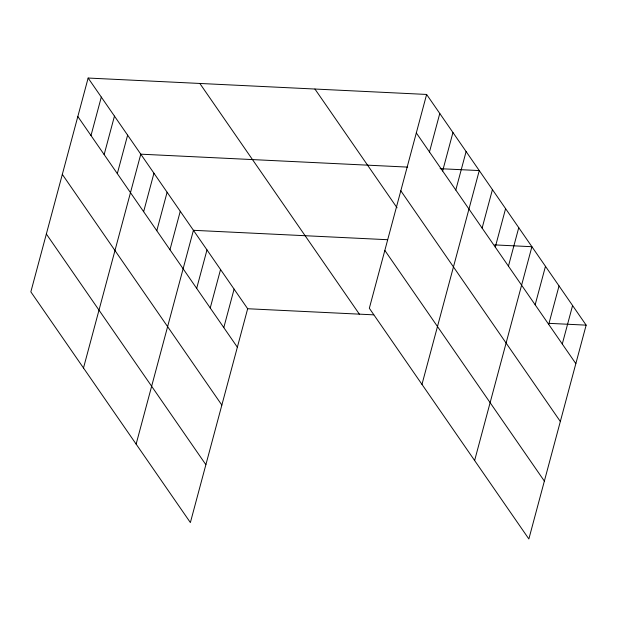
<?xml version="1.0" encoding="UTF-8"?>
<svg xmlns="http://www.w3.org/2000/svg" width="617" height="617" viewBox="0 0 617 617"><rect width="100%" height="100%" fill="white"/><g stroke="black" fill="none" stroke-linecap="round" stroke-linejoin="round"><path stroke-width="0.93" d="M88.138 78.043L30.85 291.856L190.375 522.553L247.664 308.739L88.138 78.043L426.625 94.447L586.15 325.144L528.862 538.957L369.336 308.261L426.625 94.447M90.992 135.555L101.304 97.077M104.15 154.589L114.461 116.104M117.315 173.616L127.626 135.138M83.496 367.987L140.784 154.173L407.667 167.107M143.638 211.685L153.949 173.207M156.795 230.719L167.107 192.234M169.96 249.746L180.264 211.269M136.133 444.117L193.43 230.303L387.607 239.712M196.676 288.386L206.988 249.908M210.235 307.999L220.547 269.521M223.794 327.612L234.105 289.126M429.478 151.959L439.782 113.482M442.636 170.994L452.947 132.508M455.793 190.021L466.105 151.543M421.974 384.391L479.27 170.577L440.122 168.68M482.116 228.089L492.428 189.612M495.281 247.124L505.593 208.639M508.439 266.151L518.75 227.673M474.62 460.521L531.908 246.707L494.68 244.903M535.163 304.79L545.474 266.313M548.721 324.403L559.033 285.926M562.28 344.016L572.591 305.531M247.664 308.739L373.755 314.847M548.914 323.339L586.15 325.144M416.313 132.925L575.838 363.621M400.811 190.784L560.336 421.48M314.925 89.033L397.047 207.798M384.838 250.402L544.364 481.098M199.839 83.457L359.364 314.153M77.835 116.52L237.36 347.217M62.325 174.38L221.85 405.076M46.352 233.997L205.877 464.694"/></g></svg>
